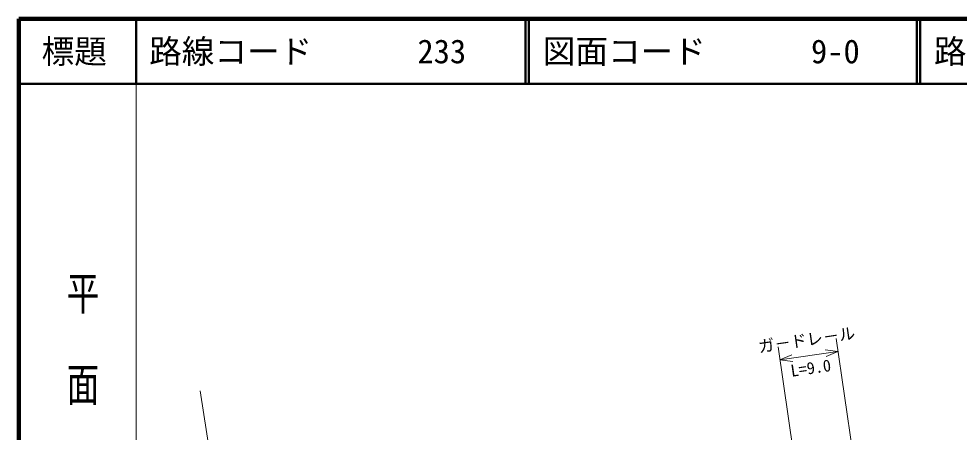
# Model space of a CAD drawing. Units: millimetres, scale not verified. Extents: x 40000 to 680000, y 20000 to 380000.
# Drawn here: x 40000 to 184255, y 316557 to 380000 of the extents above; entities that cross this region are included whole.
import ezdxf
from ezdxf.enums import TextEntityAlignment as Align

# ---------------------------------------------------------------- set-up
doc = ezdxf.new("R2010")
doc.units = ezdxf.units.MM
doc.header["$LTSCALE"] = 1000
doc.linetypes.add('CHAIN', pattern=[18.5, 12, -1.5, 3.5, -1.5])
for name, color, linetype, lineweight in [('M-BMK', 2, 'CHAIN', 13), ('M-STR-STRC', 7, 'Continuous', 13), ('M-TTL', 2, 'Continuous', 140), ('M-TTL-BAND', 7, 'Continuous', 13), ('M-TTL-LINE', 7, 'Continuous', 50)]:
    doc.layers.add(name, color=color, linetype=linetype, lineweight=lineweight)
doc.layers.add('M-TTL-TXT', color=7, linetype='Continuous')
doc.styles.add('@ＭＳ ゴシック', font='')
doc.styles.add('ＭＳ ゴシック', font='')
doc.styles.get('@ＭＳ ゴシック').set_extended_font_data('@MS Gothic')
doc.styles.get('ＭＳ ゴシック').set_extended_font_data('MS Gothic')

msp = doc.modelspace()

# ---------------------------------------------------------------- linework, layer by layer
at = {"layer": 'M-BMK'}
msp.add_line((72357, 294013), (67795, 322906), dxfattribs=at)
at = {"layer": 'M-STR-STRC'}
for p, q in [((171280, 290361), (165376, 330933)), ((162374, 289065), (156470, 329638)), ((156758, 327658), (165664, 328954)), ((165664, 328954), (163678, 329188)), ((163827, 328164), (165664, 328954)), ((158595, 328449), (156758, 327658)), ((156758, 327658), (158744, 327424))]:
    msp.add_line(p, q, dxfattribs=at)
at = {"layer": 'M-TTL'}
for p, q in [((40000, 380000), (40000, 20000)), ((680000, 380000), (40000, 380000))]:
    msp.add_line(p, q, dxfattribs=at)
at = {"layer": 'M-TTL-BAND'}
msp.add_line((58000, 370000), (58000, 20000), dxfattribs=at)
at = {"layer": 'M-TTL-LINE'}
for p, q in [((58000, 380000), (58000, 370000)), ((117750, 380000), (117750, 370000)), ((118250, 380000), (118250, 370000)), ((177750, 380000), (177750, 370000)), ((178250, 380000), (178250, 370000)), ((40000, 370000), (680000, 370000))]:
    msp.add_line(p, q, dxfattribs=at)

# ---------------------------------------------------------------- texts
at = {"layer": 'M-STR-STRC', "style": 'ＭＳ ゴシック'}
msp.add_text('ガ－ドレ－ル', height=1833, rotation=8.279, dxfattribs=at).set_placement((161067, 329296), align=Align.BOTTOM_CENTER)
at = {"layer": 'M-STR-STRC', "style": '@ＭＳ ゴシック'}
msp.add_text('L=9.0', height=1833, rotation=8.279, dxfattribs=at).set_placement((161355, 327317), align=Align.TOP_CENTER)
at = {"layer": 'M-TTL-BAND', "style": '@ＭＳ ゴシック', "width": 1.4}
msp.add_text('平  面  図', height=3666, rotation=270, dxfattribs=at).set_placement((49777, 306475), align=Align.MIDDLE_RIGHT)
at = {"layer": 'M-TTL-TXT', "style": 'ＭＳ ゴシック'}
msp.add_text('標題', height=3666, dxfattribs=at).set_placement((48500, 375000), align=Align.MIDDLE_CENTER)
for s, p in [('路線コード', (60000, 375000)), ('233', (101142, 375000)), ('図面コード', (120380, 375000)), ('9-0', (161521, 375000)), ('路 線 名', (180380, 375000))]:
    msp.add_text(s, height=3666, dxfattribs=at).set_placement(p, align=Align.MIDDLE_LEFT)

doc.saveas('drawing.dxf')
